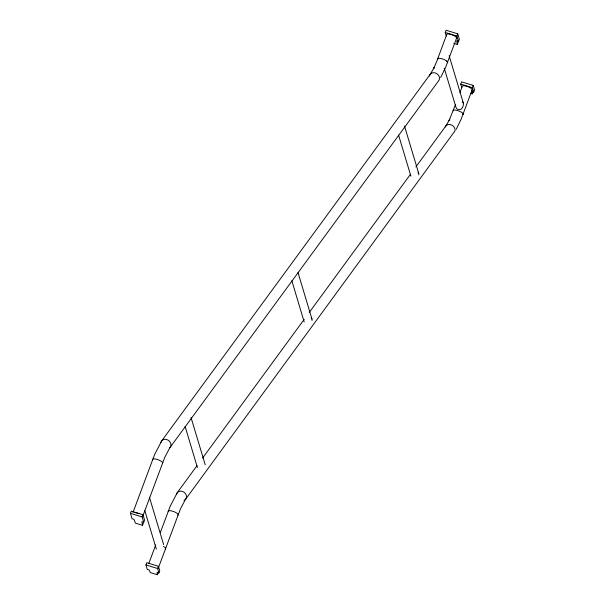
<?xml version="1.0" encoding="UTF-8"?>
<svg xmlns="http://www.w3.org/2000/svg" width="605" height="605" viewBox="0 0 605 605"><rect width="100%" height="100%" fill="white"/><g stroke="black" fill="none" stroke-linecap="round" stroke-linejoin="round"><path stroke-width="0.91" d="M130.446 513.335L131.277 511.096L142.931 514.673L144.557 520.073L143.725 522.312L141.85 521.737L142.538 525.329L135.482 523.174L133.939 519.309L132.064 518.735L130.446 513.335L142.099 516.912L143.725 522.312M132.994 512.435L154.721 454.279L161.686 440.947M142.099 516.912L142.931 514.673M143.052 515.52L164.772 457.365L169.71 447.95M142.538 525.329L143.37 523.091M145.926 564.941L146.758 562.695L158.412 566.272L159.75 570.712L158.911 572.95L157.043 572.375L157.345 574.75L150.335 572.602L149.132 569.948L147.257 569.381L145.926 564.941L157.58 568.519L158.911 572.95M148.853 563.391L155.735 544.878M160.31 532.559L170.262 506.09L177.227 492.75M157.58 568.519L158.412 566.272M158.268 568.208L180.32 509.176L185.251 499.753M157.345 574.75L158.177 572.511M446.331 36.088L445.25 32.489L446.089 30.25L457.743 33.827L459.361 39.227L458.53 41.465L456.662 40.89L457.342 44.49L453.818 43.401M458.53 41.465L456.911 36.066L457.743 33.827M440.659 77.546L445.575 67.427L456.699 37.797M457.342 44.49L458.174 42.244L457.834 40.452M461.796 87.642L460.738 84.095L461.57 81.856L473.223 85.426L474.554 89.865L473.723 92.111L471.855 91.537L472.157 93.904L470.403 93.367M446.135 125.568L449.81 119.14L449.061 120.622L455.421 104.733M459.936 92.588L462.19 86.515A5.362 1.49 20.4 0 1 468.013 86.772A5.362 1.49 20.4 0 1 471.832 90.274M473.723 92.111L472.392 87.672L473.223 85.426M456.2 129.349L461.123 119.23L472.248 89.6M472.157 93.904L472.989 91.665M447.269 62.754L447.677 62.088C445.363 59.441 441.499 58.163 438.035 58.33L433.52 68.811L434.269 67.329L430.586 73.765M438.035 58.33L437.627 59.003L446.649 34.712A5.362 1.49 20.4 0 1 452.472 34.961A5.362 1.49 20.4 0 1 456.291 38.463M463.218 113.891L462.81 114.557L463.218 113.891A5.362 1.49 20.4 0 0 457.667 110.602A5.362 1.49 20.4 0 0 453.168 110.806M161.958 440.516L430.495 73.908M177.507 492.326L197.041 465.646M202.63 458.023L304.232 319.311M309.261 312.452L410.311 174.497M415.892 166.874L446.044 125.711M185.342 499.609L454.99 130.899A5.362 4.575 36.2 0 0 451.262 124.895A5.362 4.575 36.2 0 0 445.159 127.042M445.25 32.489L456.911 36.066M460.738 84.095L472.392 87.672M446.74 61.007L447.677 62.088M449.122 55.66L463.332 103.039A7.086 6.663 -16.7 0 1 461.078 109.119A3.418 3.214 -16.7 0 1 456.064 107.584L444.259 68.252M404.495 125.999L418.705 173.37A7.086 6.663 -16.7 0 1 418.773 174.8M398.559 135.013L410.893 176.131M298.023 272.605L311.968 319.092A7.086 6.663 -16.7 0 1 312.044 320.514M291.822 280.728L304.164 321.845M191.021 417.435L205.231 464.806M185.092 426.449L197.427 467.567M149.427 497.242L163.637 544.613M144.837 510.726L156.362 549.159M429.391 76.011A5.362 4.575 36.2 0 1 436.56 73.492A5.362 4.575 36.2 0 1 438.338 81.191L169.801 447.806A5.362 4.575 36.2 0 0 168.024 440.1A5.362 4.575 36.2 0 0 160.854 442.618M168.16 511.429A5.362 1.49 20.4 0 1 173.983 511.686A5.362 1.49 20.4 0 1 177.802 515.18M163.456 546.406A5.362 1.49 20.4 0 1 165.248 548.969M152.619 459.626A5.362 1.49 20.4 0 1 158.442 459.876A5.362 1.49 20.4 0 1 162.261 463.377M176.395 494.421A5.362 4.575 36.2 0 1 184.336 492.44A5.362 4.575 36.2 0 1 183.981 500.494M311.174 317.89A3.418 3.214 -16.7 0 1 311.968 319.092M134.726 512.571A5.362 1.49 20.4 0 1 138.931 513.751M417.911 172.175A3.418 3.214 -16.7 0 1 418.705 173.37M462.538 101.837A3.418 3.214 -16.7 0 1 463.332 103.039"/></g></svg>
